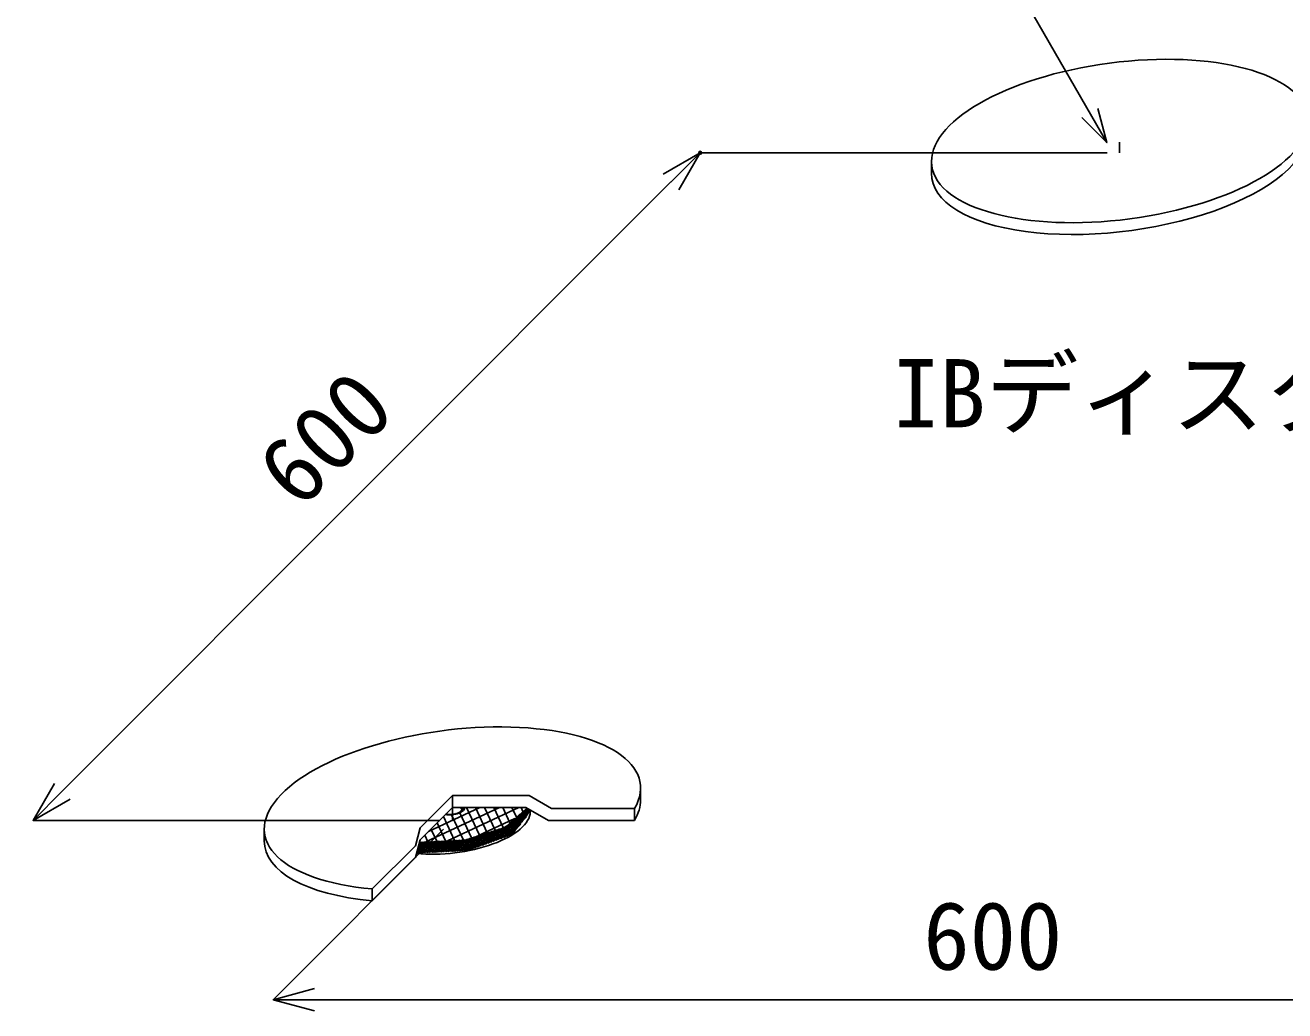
# Model space of a CAD drawing. Units: millimetres, scale not verified, with parts at other scales. Extents: x -210 to 1470, y -148 to 1040.
# Drawn here: x 468.7 to 682.3, y 726.5 to 893.5 of the extents above; entities that cross this region are included whole.
import ezdxf
from ezdxf.enums import TextEntityAlignment as Align

# ---------------------------------------------------------------- set-up
doc = ezdxf.new("R2010")
doc.units = ezdxf.units.MM
doc.header["$PDMODE"] = 32
doc.header["$PDSIZE"] = 0.5
doc.linetypes.add('CHAIN1', pattern=[8, 5, -1, 1, -1])
for name, color, linetype in [('0-0_0', 7, 'Continuous'), ('0-5_中心線', 1, 'CHAIN1'), ('0-9_増張りシート', 7, 'Continuous'), ('0-A_寸法線', 7, 'Continuous'), ('0-B_文字', 7, 'Continuous'), ('1-3_部材(積層鋼板)', 4, 'Continuous')]:
    doc.layers.add(name, color=color, linetype=linetype)
doc.styles.add('MS Gothic', font='')
doc.styles.get('MS Gothic').set_extended_font_data('MS Gothic')

# ---------------------------------------------------------------- blocks, each defined once
blk = doc.blocks.new('_Open30')
at = {"layer": '0-0_0'}
blk.add_line((0, 0), (-1, 0), dxfattribs=at)
blk.add_lwpolyline([(-1, 0.2679), (0, 0), (-1, -0.2679)], dxfattribs=at)

msp = doc.modelspace()

# ---------------------------------------------------------------- linework, layer by layer
at = {"layer": '0-5_中心線'}
for p, q in [((654.264, 873.701), (654.264, 871.901)), ((541.127, 760.764), (541.127, 758.764))]:
    msp.add_line(p, q, dxfattribs=at)
at = {"layer": '0-9_増張りシート'}
for p, q in [((622.36, 870.432), (622.36, 868.432)), ((535.642, 757.479), (541.127, 762.964)), ((541.127, 762.964), (541.127, 760.964)), ((573.031, 764.233), (573.031, 762.233)), ((535.642, 755.479), (541.127, 760.964)), ((541.127, 760.964), (553.58, 760.964)), ((553.58, 760.964), (557.391, 758.764)), ((557.927, 760.764), (572.013, 760.764)), ((572.013, 758.764), (572.013, 760.764)), ((557.391, 758.764), (572.013, 758.764)), ((509.223, 757.295), (509.223, 755.295)), ((534.837, 754.474), (535.642, 757.479)), ((534.837, 752.474), (535.642, 755.479)), ((534.837, 752.474), (527.523, 745.16))]:
    msp.add_line(p, q, dxfattribs=at)
for points in [[(541.127, 762.964), (554.116, 762.964), (557.927, 760.764)], [(534.837, 754.474), (527.523, 747.16), (527.523, 745.16)]]:
    msp.add_lwpolyline(points, dxfattribs=at)
msp.add_ellipse((654.264, 873.901), major_axis=(-31.856, -4.194), ratio=0.414214, dxfattribs=at)
for centre, start_param, end_param in [((654.264, 871.901), 6.228707, 9.3702997), ((541.127, 760.764), 2.8338528, 7.3589927), ((541.127, 758.764), 2.8338528, 3.0871144), ((541.127, 758.764), 6.228707, 7.3589927)]:
    msp.add_ellipse(centre, major_axis=(-31.856, -4.194), ratio=0.414214, start_param=start_param, end_param=end_param, dxfattribs=at)
at = {"layer": '0-A_寸法線'}
for p, q in [((652.12, 873.636), (606.578, 952.518)), ((652.143, 871.901), (583.14, 871.901)), ((474.953, 763.714), (578.19, 866.952)), ((539.006, 758.764), (470.003, 758.764)), ((539.627, 757.264), (510.739, 728.376)), ((517.739, 728.376), (746.139, 728.376))]:
    msp.add_line(p, q, dxfattribs=at)
msp.add_lwpolyline([(647.878, 877.879), (652.12, 873.636), (650.567, 879.432)], dxfattribs=at)
msp.add_point((583.14, 871.901), dxfattribs=at)
at = {"layer": '1-3_部材(積層鋼板)'}
for p, q in [((536.596, 755.139), (549.089, 760.964)), ((537.064, 756.902), (545.777, 760.964)), ((540.28, 755.312), (552.402, 760.964)), ((542.152, 759.955), (542.686, 760.49)), ((542.49, 760.124), (543.058, 760.691)), ((542.564, 760.877), (542.652, 760.964)), ((542.988, 760.438), (542.578, 760.848)), ((542.618, 760.761), (542.821, 760.964)), ((543.033, 760.562), (542.631, 760.964)), ((542.78, 760.307), (542.638, 760.449)), ((542.672, 760.645), (542.991, 760.964)), ((542.726, 760.53), (543.097, 760.9)), ((542.884, 760.372), (542.726, 760.53)), ((543.06, 760.705), (542.801, 760.964)), ((542.951, 760.415), (543.019, 760.483)), ((543.087, 760.848), (542.971, 760.964)), ((545.699, 756.257), (543.503, 760.964)), ((547.044, 756.684), (545.048, 760.964)), ((548.389, 757.112), (546.593, 760.964)), ((549.735, 757.539), (548.138, 760.964)), ((548.957, 755.503), (554.111, 760.658)), ((549.401, 755.664), (554.291, 760.554)), ((550.888, 758.379), (549.682, 760.964)), ((550.245, 757.357), (553.753, 760.865)), ((551.985, 759.338), (551.227, 760.964)), ((551.443, 758.385), (553.86, 760.803)), ((553.082, 760.298), (552.772, 760.964)), ((552.823, 759.596), (553.968, 760.74)), ((553.547, 760.231), (553.294, 760.483)), ((553.638, 760.31), (553.385, 760.563)), ((553.728, 760.389), (553.476, 760.642)), ((553.818, 760.469), (553.566, 760.721)), ((553.909, 760.548), (553.657, 760.8)), ((553.999, 760.627), (553.774, 760.853)), ((554.219, 760.068), (553.818, 760.469)), ((554.321, 760.249), (553.969, 760.601)), ((554.321, 760.532), (554.309, 760.544)), ((539.967, 755.297), (538.534, 758.371)), ((541.479, 755.368), (539.587, 759.424)), ((539.944, 759.748), (539.927, 759.765)), ((540.119, 759.743), (540.015, 759.847)), ((540.074, 759.744), (540.168, 759.838)), ((540.294, 759.737), (540.195, 759.837)), ((540.238, 759.739), (540.328, 759.829)), ((540.47, 759.732), (540.375, 759.826)), ((540.403, 759.734), (540.489, 759.819)), ((540.645, 759.726), (540.556, 759.816)), ((540.568, 759.729), (540.649, 759.81)), ((540.732, 759.724), (540.809, 759.801)), ((540.82, 759.721), (540.736, 759.805)), ((540.897, 759.719), (540.97, 759.791)), ((540.995, 759.716), (540.916, 759.794)), ((542.99, 755.439), (540.996, 759.715)), ((541.298, 759.752), (541.239, 759.811)), ((541.261, 759.743), (541.361, 759.844)), ((541.435, 759.785), (541.373, 759.847)), ((541.484, 759.796), (541.591, 759.904)), ((541.572, 759.817), (541.507, 759.882)), ((541.709, 759.85), (541.642, 759.917)), ((541.706, 759.849), (541.822, 759.964)), ((541.846, 759.883), (541.776, 759.953)), ((541.983, 759.915), (541.911, 759.988)), ((541.929, 759.902), (542.052, 760.025)), ((542.12, 759.948), (542.045, 760.023)), ((542.257, 759.98), (542.178, 760.06)), ((542.364, 760.044), (542.27, 760.137)), ((542.468, 760.11), (542.362, 760.215)), ((544.353, 755.829), (542.382, 760.056)), ((542.572, 760.175), (542.454, 760.293)), ((542.676, 760.241), (542.546, 760.371)), ((545.45, 756.178), (551.708, 759.096)), ((548.512, 755.341), (552.363, 759.192)), ((549.747, 757.198), (551.201, 758.652)), ((549.845, 755.826), (554.321, 760.301)), ((549.996, 757.278), (552.554, 759.836)), ((550.29, 755.987), (553.696, 759.394)), ((551.106, 758.09), (550.85, 758.346)), ((551.196, 758.169), (550.941, 758.425)), ((551.287, 758.248), (551.031, 758.504)), ((551.377, 758.328), (551.122, 758.583)), ((551.468, 758.407), (551.212, 758.662)), ((551.558, 758.486), (551.303, 758.741)), ((551.649, 758.565), (551.393, 758.821)), ((552.242, 757.519), (551.407, 758.354)), ((551.739, 758.645), (551.484, 758.9)), ((552.366, 757.679), (551.558, 758.486)), ((551.829, 758.724), (551.574, 758.979)), ((551.92, 758.803), (551.665, 759.058)), ((552.489, 757.838), (551.709, 758.618)), ((552.01, 758.883), (551.756, 759.137)), ((552.101, 758.962), (551.846, 759.216)), ((552.613, 757.997), (551.859, 758.751)), ((552.191, 759.041), (551.937, 759.296)), ((552.736, 758.156), (552.01, 758.883)), ((552.281, 759.121), (552.027, 759.375)), ((552.372, 759.2), (552.118, 759.454)), ((552.86, 758.316), (552.161, 759.015)), ((552.462, 759.279), (552.208, 759.533)), ((552.553, 759.358), (552.299, 759.612)), ((552.984, 758.475), (552.312, 759.147)), ((552.643, 759.438), (552.389, 759.692)), ((553.107, 758.634), (552.462, 759.279)), ((552.733, 759.517), (552.48, 759.771)), ((552.824, 759.596), (552.57, 759.85)), ((553.231, 758.794), (552.613, 759.411)), ((552.914, 759.676), (552.661, 759.929)), ((553.005, 759.755), (552.751, 760.008)), ((553.354, 758.953), (552.764, 759.543)), ((553.095, 759.834), (552.842, 760.087)), ((553.478, 759.112), (552.914, 759.676)), ((553.185, 759.914), (552.932, 760.167)), ((553.276, 759.993), (553.023, 760.246)), ((553.601, 759.271), (553.065, 759.808)), ((553.366, 760.072), (553.113, 760.325)), ((553.457, 760.151), (553.204, 760.404)), ((553.725, 759.431), (553.216, 759.94)), ((553.848, 759.59), (553.366, 760.072)), ((553.972, 759.749), (553.517, 760.204)), ((554.095, 759.909), (553.668, 760.336)), ((536.944, 755.155), (536.427, 756.264)), ((538.455, 755.226), (537.48, 757.317)), ((544.068, 753.726), (546.507, 756.164)), ((544.513, 753.888), (546.922, 756.297)), ((544.957, 754.049), (547.338, 756.429)), ((545.012, 755.687), (545.526, 756.202)), ((545.261, 755.767), (545.775, 756.281)), ((545.664, 755.895), (545.398, 756.161)), ((545.402, 754.211), (547.753, 756.562)), ((545.51, 755.846), (546.024, 756.36)), ((545.792, 755.936), (545.527, 756.202)), ((545.921, 755.977), (545.655, 756.243)), ((545.759, 755.926), (546.272, 756.439)), ((546.05, 756.019), (545.784, 756.284)), ((545.846, 754.372), (548.168, 756.695)), ((546.178, 756.06), (545.913, 756.325)), ((546.008, 756.005), (546.521, 756.518)), ((546.307, 756.101), (546.042, 756.366)), ((546.436, 756.142), (546.171, 756.407)), ((546.258, 756.085), (546.77, 756.597)), ((546.29, 754.534), (548.584, 756.827)), ((546.564, 756.183), (546.299, 756.448)), ((546.693, 756.224), (546.428, 756.489)), ((546.507, 756.164), (547.019, 756.676)), ((547.659, 755.031), (546.521, 756.169)), ((546.822, 756.265), (546.557, 756.529)), ((546.95, 756.306), (546.686, 756.57)), ((546.735, 754.695), (548.999, 756.96)), ((547.867, 755.107), (546.736, 756.237)), ((546.756, 756.244), (547.267, 756.755)), ((547.079, 756.347), (546.815, 756.611)), ((547.208, 756.388), (546.943, 756.652)), ((548.074, 755.182), (546.95, 756.306)), ((547.005, 756.323), (547.516, 756.834)), ((547.336, 756.429), (547.072, 756.693)), ((548.281, 755.257), (547.165, 756.374)), ((547.179, 754.857), (549.415, 757.092)), ((547.465, 756.47), (547.201, 756.734)), ((547.255, 756.403), (547.765, 756.913)), ((547.593, 756.511), (547.33, 756.775)), ((548.489, 755.333), (547.379, 756.443)), ((547.722, 756.552), (547.458, 756.816)), ((547.504, 756.483), (548.014, 756.992)), ((547.851, 756.593), (547.587, 756.857)), ((548.696, 755.408), (547.593, 756.511)), ((547.623, 755.018), (549.83, 757.225)), ((547.979, 756.634), (547.716, 756.898)), ((547.753, 756.562), (548.262, 757.071)), ((548.904, 755.484), (547.808, 756.58)), ((548.108, 756.675), (547.845, 756.939)), ((548.237, 756.716), (547.974, 756.98)), ((548.002, 756.642), (548.511, 757.15)), ((549.111, 755.559), (548.022, 756.648)), ((548.068, 755.18), (550.245, 757.357)), ((548.365, 756.757), (548.102, 757.02)), ((548.494, 756.798), (548.231, 757.061)), ((549.319, 755.634), (548.237, 756.716)), ((548.251, 756.721), (548.76, 757.229)), ((548.623, 756.84), (548.36, 757.102)), ((549.526, 755.71), (548.451, 756.785)), ((548.751, 756.881), (548.489, 757.143)), ((548.501, 756.801), (549.009, 757.308)), ((548.88, 756.922), (548.617, 757.184)), ((549.734, 755.785), (548.666, 756.853)), ((549.009, 756.963), (548.746, 757.225)), ((548.75, 756.88), (549.257, 757.387)), ((549.137, 757.004), (548.875, 757.266)), ((549.941, 755.861), (548.88, 756.922)), ((548.999, 756.96), (549.506, 757.467)), ((549.266, 757.045), (549.004, 757.307)), ((550.148, 755.936), (549.094, 756.99)), ((549.395, 757.086), (549.133, 757.348)), ((549.248, 757.039), (549.755, 757.546)), ((549.523, 757.127), (549.261, 757.389)), ((550.356, 756.012), (549.309, 757.058)), ((549.652, 757.168), (549.39, 757.43)), ((549.498, 757.119), (550.004, 757.625)), ((549.781, 757.209), (549.519, 757.471)), ((550.563, 756.087), (549.523, 757.127)), ((549.909, 757.25), (549.648, 757.512)), ((550.771, 756.162), (549.738, 757.195)), ((550.038, 757.291), (549.777, 757.552)), ((550.167, 757.332), (549.905, 757.593)), ((550.978, 756.238), (549.952, 757.264)), ((550.292, 757.376), (550.034, 757.634)), ((550.383, 757.455), (550.126, 757.712)), ((551.186, 756.313), (550.167, 757.332)), ((550.473, 757.535), (550.217, 757.791)), ((550.564, 757.614), (550.307, 757.87)), ((551.377, 756.404), (550.353, 757.429)), ((550.654, 757.693), (550.398, 757.95)), ((550.744, 757.773), (550.488, 758.029)), ((551.501, 756.563), (550.503, 757.561)), ((550.835, 757.852), (550.579, 758.108)), ((551.624, 756.723), (550.654, 757.693)), ((550.925, 757.931), (550.669, 758.187)), ((550.734, 756.149), (552.719, 758.134)), ((551.016, 758.01), (550.76, 758.266)), ((551.748, 756.882), (550.805, 757.825)), ((551.872, 757.041), (550.955, 757.958)), ((551.995, 757.201), (551.106, 758.09)), ((551.179, 756.311), (551.741, 756.873)), ((552.119, 757.36), (551.257, 758.222)), ((535.044, 753.187), (536.66, 754.803)), ((535.125, 753.551), (536.363, 754.788)), ((535.229, 753.937), (536.065, 754.774)), ((536.155, 753.242), (535.277, 754.119)), ((535.332, 754.324), (535.768, 754.759)), ((536.424, 753.256), (535.337, 754.342)), ((535.341, 753.201), (536.957, 754.817)), ((536.693, 753.269), (535.397, 754.565)), ((535.436, 754.71), (535.471, 754.745)), ((535.445, 754.744), (535.445, 754.744)), ((535.456, 754.787), (535.769, 755.1)), ((535.607, 754.751), (535.481, 754.878)), ((536.963, 753.283), (535.499, 754.746)), ((535.769, 754.759), (535.517, 755.012)), ((535.519, 755.019), (535.591, 755.091)), ((535.59, 754.751), (535.947, 755.108)), ((535.931, 754.767), (535.606, 755.092)), ((535.639, 753.216), (537.254, 754.832)), ((535.768, 754.759), (536.125, 755.116)), ((536.092, 754.775), (535.768, 755.1)), ((537.232, 753.296), (535.769, 754.759)), ((536.254, 754.783), (535.93, 755.107)), ((535.937, 753.231), (537.552, 754.846)), ((535.946, 754.768), (536.303, 755.125)), ((537.501, 753.31), (536.039, 754.772)), ((536.416, 754.791), (536.092, 755.115)), ((536.125, 754.777), (536.481, 755.133)), ((536.235, 753.246), (537.849, 754.86)), ((536.578, 754.799), (536.254, 755.122)), ((536.303, 754.785), (536.659, 755.141)), ((537.771, 753.323), (536.308, 754.786)), ((536.74, 754.807), (536.416, 755.13)), ((536.481, 754.794), (536.837, 755.15)), ((536.532, 753.261), (538.146, 754.875)), ((536.902, 754.814), (536.578, 755.138)), ((538.04, 753.337), (536.578, 754.799)), ((536.66, 754.803), (537.015, 755.158)), ((537.064, 754.822), (536.74, 755.145)), ((536.83, 753.276), (538.444, 754.889)), ((536.838, 754.811), (537.193, 755.167)), ((538.309, 753.35), (536.848, 754.812)), ((537.225, 754.83), (536.903, 755.153)), ((537.017, 754.82), (537.372, 755.175)), ((537.387, 754.838), (537.065, 755.161)), ((538.579, 753.364), (537.117, 754.825)), ((537.128, 753.291), (538.741, 754.904)), ((537.195, 754.829), (537.55, 755.183)), ((537.549, 754.846), (537.227, 755.168)), ((537.373, 754.837), (537.728, 755.192)), ((538.848, 753.377), (537.387, 754.838)), ((537.711, 754.854), (537.389, 755.176)), ((537.426, 753.306), (539.038, 754.918)), ((537.873, 754.862), (537.551, 755.183)), ((537.552, 754.846), (537.906, 755.2)), ((539.117, 753.391), (537.657, 754.851)), ((538.035, 754.869), (537.713, 755.191)), ((537.724, 753.321), (539.336, 754.933)), ((537.73, 754.855), (538.084, 755.208)), ((538.196, 754.877), (537.875, 755.199)), ((537.908, 754.863), (538.262, 755.217)), ((539.387, 753.404), (537.927, 754.864)), ((538.021, 753.336), (539.633, 754.947)), ((538.358, 754.885), (538.037, 755.206)), ((538.087, 754.872), (538.44, 755.225)), ((539.656, 753.418), (538.196, 754.877)), ((538.52, 754.893), (538.199, 755.214)), ((538.265, 754.881), (538.618, 755.234)), ((538.319, 753.351), (539.93, 754.962)), ((538.682, 754.901), (538.361, 755.222)), ((538.444, 754.889), (538.796, 755.242)), ((539.926, 753.431), (538.466, 754.89)), ((538.844, 754.909), (538.523, 755.229)), ((538.617, 753.365), (540.227, 754.976)), ((538.622, 754.898), (538.974, 755.25)), ((539.006, 754.917), (538.685, 755.237)), ((540.195, 753.445), (538.736, 754.904)), ((538.8, 754.907), (539.152, 755.259)), ((539.167, 754.925), (538.848, 755.244)), ((538.915, 753.38), (540.525, 754.991)), ((538.979, 754.915), (539.33, 755.267)), ((540.464, 753.458), (539.006, 754.917)), ((539.329, 754.932), (539.01, 755.252)), ((539.157, 754.924), (539.509, 755.276)), ((539.491, 754.94), (539.172, 755.26)), ((539.212, 753.395), (540.822, 755.005)), ((540.734, 753.472), (539.275, 754.93)), ((539.653, 754.948), (539.334, 755.267)), ((539.336, 754.933), (539.687, 755.284)), ((539.815, 754.956), (539.496, 755.275)), ((539.51, 753.41), (541.119, 755.019)), ((539.514, 754.941), (539.865, 755.292)), ((541.003, 753.485), (539.545, 754.943)), ((539.977, 754.964), (539.658, 755.283)), ((539.692, 754.95), (540.043, 755.301)), ((539.808, 753.425), (541.417, 755.034)), ((541.272, 753.499), (539.815, 754.956)), ((540.138, 754.972), (539.82, 755.29)), ((539.871, 754.959), (540.221, 755.309)), ((540.3, 754.98), (539.982, 755.298)), ((540.049, 754.967), (540.399, 755.317)), ((541.542, 753.512), (540.084, 754.969)), ((540.106, 753.44), (541.714, 755.048)), ((540.462, 754.988), (540.144, 755.305)), ((540.227, 754.976), (540.577, 755.326)), ((540.624, 754.995), (540.306, 755.313)), ((541.811, 753.525), (540.354, 754.982)), ((540.403, 753.455), (542.011, 755.063)), ((540.406, 754.985), (540.755, 755.334)), ((540.786, 755.003), (540.468, 755.321)), ((540.584, 754.993), (540.933, 755.343)), ((542.08, 753.539), (540.624, 754.995)), ((540.948, 755.011), (540.63, 755.328)), ((540.701, 753.47), (542.309, 755.077)), ((540.763, 755.002), (541.111, 755.351)), ((541.109, 755.019), (540.793, 755.336)), ((542.35, 753.552), (540.894, 755.009)), ((540.941, 755.011), (541.289, 755.359)), ((541.271, 755.027), (540.955, 755.344)), ((540.999, 753.485), (542.606, 755.092)), ((541.433, 755.035), (541.117, 755.351)), ((541.119, 755.019), (541.467, 755.368)), ((542.619, 753.566), (541.163, 755.022)), ((541.595, 755.043), (541.279, 755.359)), ((541.297, 753.5), (542.903, 755.106)), ((541.298, 755.028), (541.646, 755.376)), ((542.888, 753.579), (541.433, 755.035)), ((541.757, 755.05), (541.441, 755.366)), ((541.476, 755.037), (541.824, 755.384)), ((541.594, 753.515), (543.2, 755.121)), ((541.919, 755.058), (541.603, 755.374)), ((541.654, 755.046), (542.002, 755.393)), ((543.158, 753.593), (541.703, 755.048)), ((542.08, 755.066), (541.765, 755.382)), ((541.833, 755.054), (542.18, 755.401)), ((541.892, 753.53), (543.599, 755.237)), ((542.242, 755.074), (541.927, 755.389)), ((543.427, 753.606), (541.973, 755.061)), ((542.011, 755.063), (542.358, 755.41)), ((542.404, 755.082), (542.089, 755.397)), ((542.19, 755.072), (542.536, 755.418)), ((542.19, 753.544), (544.015, 755.369)), ((543.696, 753.62), (542.242, 755.074)), ((542.566, 755.09), (542.251, 755.405)), ((542.368, 755.08), (542.714, 755.426)), ((542.728, 755.098), (542.413, 755.412)), ((542.488, 753.559), (544.43, 755.502)), ((543.925, 753.674), (542.512, 755.087)), ((542.546, 755.089), (542.892, 755.435)), ((542.89, 755.106), (542.575, 755.42)), ((542.725, 755.098), (543.07, 755.443)), ((543.051, 755.113), (542.737, 755.427)), ((544.133, 753.749), (542.782, 755.1)), ((542.785, 753.574), (544.845, 755.634)), ((543.213, 755.121), (542.9, 755.435)), ((542.903, 755.106), (543.287, 755.491)), ((544.34, 753.825), (543.051, 755.113)), ((543.348, 755.156), (543.062, 755.443)), ((543.081, 755.115), (543.536, 755.57)), ((543.083, 753.589), (545.261, 755.767)), ((543.476, 755.198), (543.209, 755.465)), ((543.267, 755.131), (543.785, 755.649)), ((544.548, 753.9), (543.305, 755.143)), ((543.605, 755.239), (543.337, 755.506)), ((543.381, 753.604), (545.676, 755.899)), ((543.734, 755.28), (543.466, 755.547)), ((543.516, 755.21), (544.034, 755.728)), ((544.755, 753.976), (543.519, 755.211)), ((543.862, 755.321), (543.595, 755.588)), ((543.679, 753.619), (546.091, 756.032)), ((543.991, 755.362), (543.724, 755.629)), ((544.962, 754.051), (543.734, 755.28)), ((543.765, 755.29), (544.282, 755.807)), ((544.12, 755.403), (543.852, 755.67)), ((545.17, 754.126), (543.948, 755.348)), ((544.248, 755.444), (543.981, 755.711)), ((544.015, 755.369), (544.531, 755.886)), ((544.377, 755.485), (544.11, 755.752)), ((545.377, 754.202), (544.163, 755.416)), ((544.506, 755.526), (544.239, 755.793)), ((544.264, 755.449), (544.78, 755.965)), ((544.634, 755.567), (544.368, 755.834)), ((545.585, 754.277), (544.377, 755.485)), ((544.763, 755.608), (544.496, 755.875)), ((544.513, 755.528), (545.029, 756.044)), ((545.792, 754.353), (544.592, 755.553)), ((544.892, 755.649), (544.625, 755.916)), ((545.02, 755.69), (544.754, 755.957)), ((544.762, 755.608), (545.277, 756.123)), ((546, 754.428), (544.806, 755.622)), ((545.149, 755.731), (544.883, 755.997)), ((545.278, 755.772), (545.012, 756.038)), ((546.207, 754.503), (545.02, 755.69)), ((545.406, 755.813), (545.14, 756.079)), ((546.415, 754.579), (545.235, 755.759)), ((545.535, 755.854), (545.269, 756.12)), ((546.622, 754.654), (545.449, 755.827)), ((546.829, 754.73), (545.664, 755.895)), ((547.037, 754.805), (545.878, 755.964)), ((547.244, 754.88), (546.092, 756.032)), ((547.452, 754.956), (546.307, 756.101)), ((535.077, 753.188), (535.038, 753.227)), ((535.347, 753.202), (535.098, 753.45)), ((535.616, 753.215), (535.158, 753.673)), ((535.885, 753.229), (535.218, 753.896))]:
    msp.add_line(p, q, dxfattribs=at)
at = {"layer": '1-3_部材(積層鋼板)', "color": 7}
msp.add_line((554.321, 760.537), (554.321, 760.199), dxfattribs=at)
at = {"layer": '1-3_部材(積層鋼板)'}
for points in [[(541.062, 759.713), (541.127, 759.779), (541.131, 759.783)], [(541.161, 759.719), (541.127, 759.753), (541.096, 759.784)]]:
    msp.add_lwpolyline(points, dxfattribs=at)
at = {"layer": '1-3_部材(積層鋼板)', "color": 7}
for centre, major_axis, start_param, end_param in [((541.127, 760.364), (-13.174, -1.734), 1.0710726, 2.8898379), ((541.127, 760.564), (-12.845, -1.691), 1.0667976, 2.8890914), ((541.127, 760.564), (-2.027, -0.267), 0.8744495, 3.3051914), ((541.127, 760.464), (-1.621, -0.213), 0.7579837, 3.6226397), ((541.127, 758.764), (-13.174, -1.734), 1.0357106, 3.0871144)]:
    msp.add_ellipse(centre, major_axis=major_axis, ratio=0.414214, start_param=start_param, end_param=end_param, dxfattribs=at)

# ---------------------------------------------------------------- block references
at = {"layer": '0-A_寸法線', "xscale": 7, "yscale": 7}
for p, rotation in [((583.14, 871.901), 45), ((470.003, 758.764), 225), ((510.739, 728.376), 180)]:
    msp.add_blockref('_Open30', p, dxfattribs=dict(at, rotation=rotation))

# ---------------------------------------------------------------- texts
at = {"layer": '0-A_寸法線', "style": 'MS Gothic'}
msp.add_text('600', height=11.55, rotation=45, dxfattribs=at).set_placement((517.672, 808.727), align=Align.BOTTOM_LEFT)
msp.add_text('600', height=11.55, dxfattribs=at).set_placement((620.974, 729.998), align=Align.BOTTOM_LEFT)
at = {"layer": '0-B_文字', "style": 'MS Gothic'}
msp.add_text('IBディスク鋼板', height=11.55, dxfattribs=at).set_placement((615.829, 821.914), align=Align.BOTTOM_LEFT)

doc.saveas('drawing.dxf')
